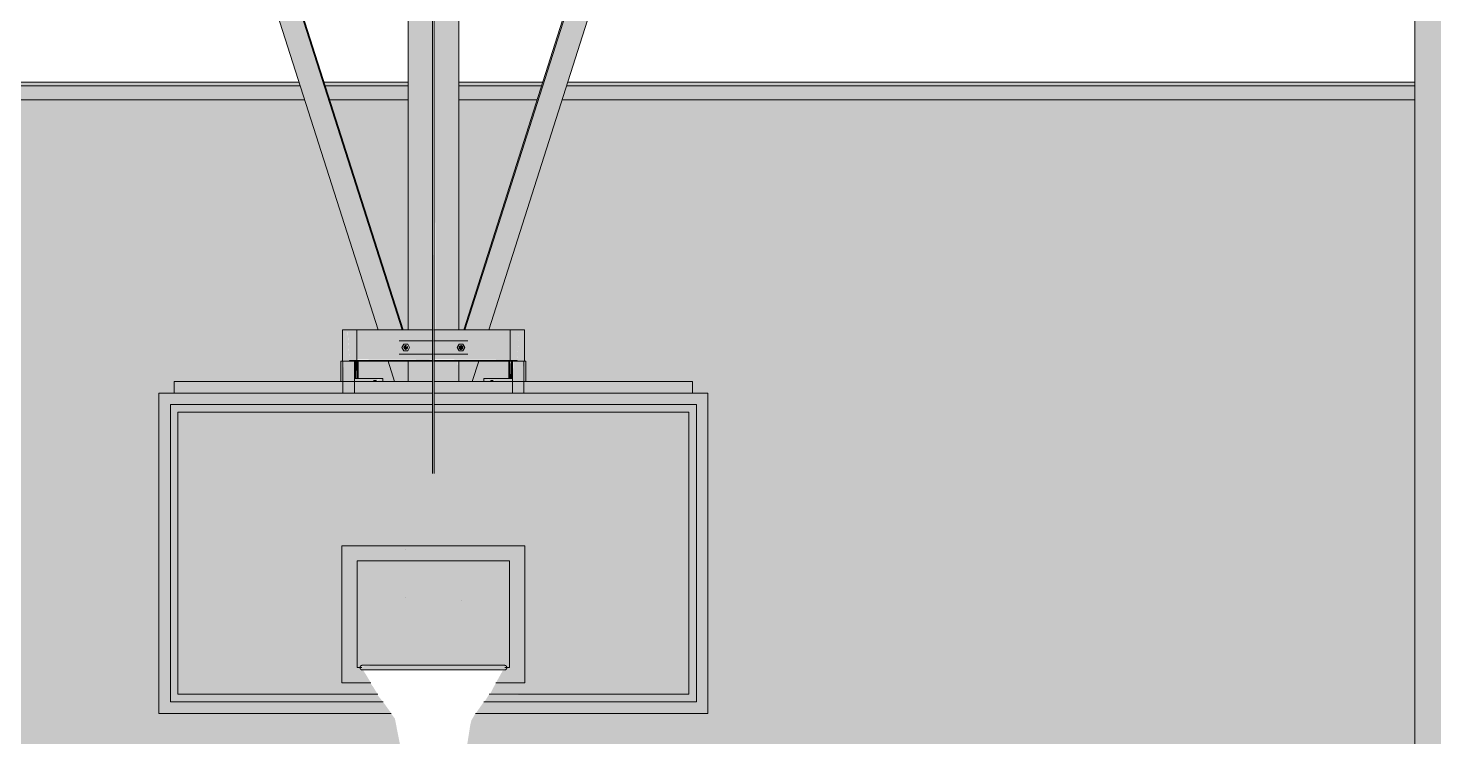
# Model space of a CAD drawing. Header units: inches. Extents: x -55396 to -733, y -290 to 853.
# Drawn here: x -12902.4 to -12718, y 110.9 to 203.9 of the extents above; entities that cross this region are included whole.
import ezdxf

# ---------------------------------------------------------------- set-up
doc = ezdxf.new("R2010")
doc.units = ezdxf.units.IN
doc.header["$MEASUREMENT"] = 0
for name, color, linetype, lineweight in [('A-WALL-PATT', 111, 'Continuous', 25), ('L-SITE-WALL', 31, 'Continuous', 9), ('Q-SPCQ', 91, 'Continuous', 9), ('S-BEAM', 12, 'Continuous', 9)]:
    doc.layers.add(name, color=color, linetype=linetype, lineweight=lineweight)
pattern_1 = [(90, (-37026.9, -1108), (-193, -193), [48, -145]), (180, (-37026.9, -1108), (-2e-14, -193), [96.25, -96.75]), (270, (-37123.16, -1060), (-193, -193), [48, -145]), (180, (-37026.9, -1060), (-2e-14, -193), [96.25, -96.75]), (270, (-37123.4, -1060), (-193, -193), [48, -145]), (180, (-37123.4, -1060), (-2e-14, -193), [96.25, -96.75]), (90, (-37219.66, -1108), (-193, -193), [48, -145]), (180, (-37123.4, -1108), (-2e-14, -193), [96.25, -96.75]), (90, (-37074.9, -1059.75), (-193, -193), [48, -145]), (180, (-37026.66, -1059.75), (-2e-14, -193), [48.25, -144.75]), (180, (-37026.66, -1011.75), (-2e-14, -193), [48.25, -144.75]), (90, (-37171.4, -1059.75), (-193, -193), [48, -145]), (180, (-37075.16, -1059.75), (-2e-14, -193), [96.25, -96.75]), (270, (-37075.16, -1011.75), (-193, -193), [48, -145]), (180, (-37075.16, -1011.75), (-2e-14, -193), [96.25, -96.75]), (180, (-37171.66, -1059.75), (-2e-14, -193), [48, -145]), (270, (-37171.66, -1011.75), (-193, -193), [48, -145]), (180, (-37171.66, -1011.75), (-2e-14, -193), [48, -145]), (90, (-37026.9, -1011.5), (-193, -193), [48, -145]), (180, (-37026.9, -1011.5), (-2e-14, -193), [96.25, -96.75]), (270, (-37123.16, -963.5), (-193, -193), [48, -145]), (180, (-37026.9, -963.5), (-2e-14, -193), [96.25, -96.75]), (270, (-37123.4, -963.5), (-193, -193), [48, -145]), (180, (-37123.4, -963.5), (-2e-14, -193), [96.25, -96.75]), (270, (-37219.66, -963.5), (-193, -193), [48, -145]), (180, (-37123.4, -1011.5), (-2e-14, -193), [96.25, -96.75]), (90, (-37074.9, -963.25), (-193, -193), [48, -145]), (180, (-37026.66, -963.25), (-2e-14, -193), [48.25, -144.75]), (180, (-37026.66, -915.25), (-2e-14, -193), [48.25, -144.75]), (90, (-37171.4, -963.25), (-193, -193), [48, -145]), (180, (-37075.16, -963.25), (-2e-14, -193), [96.25, -96.75]), (270, (-37075.16, -915.25), (-193, -193), [48, -145]), (180, (-37075.16, -915.25), (-2e-14, -193), [96.25, -96.75]), (180, (-37171.66, -963.25), (-2e-14, -193), [48, -145]), (270, (-37171.66, -915.25), (-193, -193), [48, -145]), (180, (-37171.66, -915.25), (-2e-14, -193), [48, -145])]

# ---------------------------------------------------------------- blocks, each defined once
blk = doc.blocks.new('Basketball_Backstop-Performance_Sports_Systems-3103-Ceiling_Hung - 27_-0_ to 27_-11 7_8_-706978-Section 6')
at = {"layer": 'Q-SPCQ'}
h = blk.add_hatch(color=256, dxfattribs=at)
h.paths.add_polyline_path([(-24959.82, 157.56), (-24959.82, 160.19), (-24962.54, 160.19), (-24961.71, 157.56)], flags=0)
h.paths.add_polyline_path([(-24960.72, 164.31), (-24998.05, 281.37), (-24999.62, 281.37), (-25001.04, 280.92), (-24963.86, 164.31)], flags=0)
for points in [[(-24960.72, 164.31), (-24960.59, 164.31), (-24997.92, 281.37), (-24998.05, 281.37), (-24960.72, 164.31)], [(-24952.63, 164.31), (-24952.49, 164.31), (-24915.16, 281.37), (-24915.29, 281.37), (-24952.63, 164.31)], [(-24956.61, 145.86), (-24956.5, 145.96), (-24956.49, 146.07), (-24956.55, 208.89), (-24956.61, 208.88), (-24956.61, 149.67)], [(-24960.23, 161.75), (-24960.05, 161.82), (-24959.98, 162), (-24960.3, 162.24), (-24960.48, 162), (-24960.45, 161.87)], [(-24952.86, 161.78), (-24952.77, 162.12), (-24952.86, 162.22), (-24953.2, 162.12), (-24953.16, 161.82)], [(-24968.72, 157.56), (-24968.48, 157.56), (-24968.55, 160.19), (-24968.73, 160.19), (-24968.73, 157.56)], [(-24968.48, 157.56), (-24968.36, 157.56), (-24968.42, 160.19), (-24968.48, 160.19), (-24968.48, 159.43)], [(-24968.36, 157.56), (-24967.11, 157.56), (-24967.11, 160.19), (-24968.36, 160.19), (-24968.36, 159.43)], [(-24967.08, 157.56), (-24966.98, 157.62), (-24967.04, 160.19), (-24967.11, 160.19), (-24967.11, 157.56)], [(-24966.73, 157.94), (-24966.73, 160.19), (-24966.98, 160.19), (-24966.98, 157.94)], [(-24966.48, 157.94), (-24966.48, 157.94), (-24966.55, 160.19), (-24966.73, 160.19), (-24966.67, 157.94), (-24966.49, 157.94)], [(-24946.72, 157.94), (-24946.48, 157.94), (-24946.55, 160.19), (-24946.73, 160.19), (-24946.72, 157.94)], [(-24946.48, 157.94), (-24946.23, 157.94), (-24946.23, 160.19), (-24946.48, 160.19), (-24946.48, 159.43)], [(-24946.11, 157.56), (-24946.17, 160.19), (-24946.23, 160.19), (-24946.17, 157.56), (-24946.11, 157.56)], [(-24946.11, 157.56), (-24944.86, 157.56), (-24944.86, 160.19), (-24946.11, 160.19), (-24946.11, 159.43)], [(-24944.74, 157.56), (-24944.73, 157.56), (-24944.79, 160.19), (-24944.86, 160.19), (-24944.77, 157.56), (-24944.74, 157.56)], [(-24944.49, 157.56), (-24944.48, 157.56), (-24944.55, 160.19), (-24944.73, 160.19), (-24944.67, 157.56), (-24944.5, 157.56)], [(-24965.99, 120), (-24947.22, 120), (-24947.02, 120.16), (-24947.28, 120.27), (-24947.72, 120.31), (-24961.75, 120.28), (-24964.25, 120.28), (-24966.19, 120.16)], [(-24957.61, 119.69), (-24955.52, 119.74), (-24953.36, 119.7), (-24951, 119.71), (-24949.87, 119.7), (-24947.02, 119.84), (-24947.28, 120), (-24965.99, 120), (-24966.19, 119.84), (-24965.93, 119.73), (-24964.72, 119.69), (-24957.75, 119.69)], [(-24953.48, 120.31), (-24953.48, 120.31), (-24953.63, 120.31)]]:
    blk.add_hatch(color=256, dxfattribs=at).paths.add_polyline_path(points, flags=0)
h = blk.add_hatch(color=256, dxfattribs=at)
h.paths.add_polyline_path([(-24956.49, 157.56), (-24953.39, 157.56), (-24953.41, 160.19), (-24956.49, 160.19), (-24956.49, 159.43)], flags=0)
h.paths.add_polyline_path([(-24957.25, 157.56), (-24956.74, 157.56), (-24956.74, 160.19), (-24959.82, 160.19), (-24959.81, 157.56), (-24957.46, 157.56)], flags=0)
h.paths.add_polyline_path([(-24956.8, 208.88), (-24956.74, 209.07), (-24956.8, 209.07)], flags=0)
h.paths.add_polyline_path([(-24959.81, 164.31), (-24956.74, 164.31), (-24956.8, 208.56), (-24956.92, 208.56), (-24956.99, 208.57), (-24957.11, 208.57), (-24957.11, 209.7), (-24957.55, 209.7), (-24957.55, 209.94), (-24957.67, 210.01), (-24957.67, 210.42), (-24957.55, 210.42), (-24957.46, 210.67), (-24957.11, 210.7), (-24957.11, 211.69), (-24956.99, 211.69), (-24956.99, 211.92), (-24957.11, 211.92), (-24957.11, 213.06), (-24956.8, 213.14), (-24956.77, 224.76), (-24958.26, 224.76), (-24959.92, 224.75), (-24959.89, 164.31)], flags=0)
h.paths.add_polyline_path([(-24955.52, 164.31), (-24953.29, 164.31), (-24953.33, 224.8), (-24954.36, 224.75), (-24956.46, 224.75), (-24956.42, 213.06), (-24956.11, 213.06), (-24956.11, 211.92), (-24956.24, 211.92), (-24956.24, 211.69), (-24956.11, 211.64), (-24956.11, 210.62), (-24955.67, 210.62), (-24955.61, 210.42), (-24955.55, 210.36), (-24955.61, 209.94), (-24955.67, 209.94), (-24955.75, 209.75), (-24956.11, 209.75), (-24956.13, 208.57), (-24956.24, 208.57), (-24956.3, 208.56), (-24956.42, 208.56), (-24956.36, 164.31), (-24955.61, 164.31)], flags=0)
h.paths.add_polyline_path([(-24956.99, 210.42), (-24956.92, 210.42), (-24956.99, 210.55)], flags=0)
h.paths.add_polyline_path([(-24956.3, 210.42), (-24956.24, 210.43), (-24956.3, 210.47)], flags=0)
h.paths.add_polyline_path([(-24956.8, 210.93), (-24956.77, 210.94), (-24956.8, 210.94)], flags=0)
h.paths.add_polyline_path([(-24956.17, 213.77), (-24956.39, 213.83), (-24956.2, 213.93)], flags=0)
h.paths.add_polyline_path([(-24956.8, 277.45), (-24956.77, 277.64), (-24956.8, 277.64)], flags=0)
h.paths.add_polyline_path([(-24958.98, 225.19), (-24958.5, 225.24), (-24956.77, 225.25), (-24956.8, 277.13), (-24956.92, 277.14), (-24956.99, 277.14), (-24957.11, 277.14), (-24957.11, 278.26), (-24957.55, 278.26), (-24957.55, 278.51), (-24957.67, 278.57), (-24957.67, 278.99), (-24957.55, 279.06), (-24957.46, 279.24), (-24957.11, 279.24), (-24957.11, 280.45), (-24957.55, 280.45), (-24957.55, 280.7), (-24957.67, 280.76), (-24957.67, 281.18), (-24957.55, 281.18), (-24957.55, 281.37), (-24959.92, 281.37), (-24959.84, 225.25), (-24959.06, 225.2)], flags=0)
h.paths.add_polyline_path([(-24955.12, 225.19), (-24954.95, 225.24), (-24953.29, 225.25), (-24953.29, 281.37), (-24955.67, 281.37), (-24955.61, 281.18), (-24955.55, 281.11), (-24955.61, 280.7), (-24955.67, 280.68), (-24955.75, 280.43), (-24956.11, 280.43), (-24956.11, 279.19), (-24955.67, 279.19), (-24955.61, 278.99), (-24955.55, 278.93), (-24955.61, 278.51), (-24955.67, 278.51), (-24955.75, 278.31), (-24956.11, 278.31), (-24956.11, 277.14), (-24956.24, 277.14), (-24956.3, 277.13), (-24956.42, 277.13), (-24956.46, 225.24), (-24955.22, 225.19)], flags=0)
h.paths.add_polyline_path([(-24957.52, 225.2), (-24957.91, 225.23), (-24957.74, 225.2)], flags=0)
h.paths.add_polyline_path([(-24956.8, 279.5), (-24956.76, 279.58), (-24956.8, 279.51)], flags=0)
h = blk.add_hatch(color=256, dxfattribs=at)
h.paths.add_polyline_path([(-24951.51, 157.56), (-24950.67, 160.19), (-24953.39, 160.19), (-24953.39, 157.56)], flags=0)
h.paths.add_polyline_path([(-24949.36, 164.31), (-24912.17, 280.92), (-24913.59, 281.37), (-24915.16, 281.37), (-24952.49, 164.31)], flags=0)
h = blk.add_hatch(color=256, dxfattribs=at)
h.paths.add_polyline_path([(-24956.61, 145.86), (-24956.68, 208.89), (-24956.74, 208.88), (-24956.67, 145.88), (-24956.64, 145.86)], flags=0)
h.paths.add_polyline_path([(-24956.74, 208.98), (-24956.68, 209.07), (-24956.74, 209.07)], flags=0)
h = blk.add_hatch(color=256, dxfattribs=at)
h.paths.add_polyline_path([(-24967.85, 164.31), (-24967.61, 160.31), (-24966.67, 160.31), (-24966.7, 164.31), (-24967.61, 164.31)], flags=0)
h.paths.add_polyline_path([(-24968.44, 160.19), (-24967.61, 160.19), (-24967.88, 164.31), (-24968.54, 164.31), (-24968.46, 160.19)], flags=0)
h = blk.add_hatch(color=256, dxfattribs=at)
h.paths.add_polyline_path([(-24946.54, 160.44), (-24946.54, 164.31), (-24956.49, 164.31), (-24956.49, 160.44), (-24946.97, 160.44)], flags=0)
h.paths.add_polyline_path([(-24964.25, 160.44), (-24956.74, 160.44), (-24956.74, 164.31), (-24966.67, 164.31), (-24966.67, 160.44)], flags=0)
h.paths.add_polyline_path([(-24959.73, 162), (-24960.02, 162.12), (-24959.93, 162.36)], flags=0)
h.paths.add_polyline_path([(-24959.98, 161.56), (-24959.93, 161.91), (-24959.8, 161.87), (-24959.93, 161.64)], flags=0)
h.paths.add_polyline_path([(-24960.48, 161.56), (-24960.23, 161.75), (-24960.02, 161.56), (-24960.45, 161.56)], flags=0)
h.paths.add_polyline_path([(-24960.45, 161.87), (-24960.45, 162.04), (-24960.25, 162.21), (-24960.02, 161.92), (-24960.05, 161.82), (-24960.26, 161.77), (-24960.36, 161.82)], flags=0)
h.paths.add_polyline_path([(-24960.48, 161.56), (-24960.74, 162), (-24960.45, 161.82), (-24960.47, 161.65)], flags=0)
h.paths.add_polyline_path([(-24952.73, 161.56), (-24953.13, 161.64), (-24952.98, 161.75), (-24952.77, 161.59)], flags=0)
h.paths.add_polyline_path([(-24952.73, 161.56), (-24952.77, 161.87), (-24952.48, 162), (-24952.62, 161.75)], flags=0)
h.paths.add_polyline_path([(-24953.2, 162.12), (-24952.86, 162.22), (-24952.77, 162.12), (-24952.86, 161.78), (-24953.16, 161.82), (-24953.18, 162.01)], flags=0)
h.paths.add_polyline_path([(-24953.49, 162), (-24953.23, 162.44), (-24953.2, 162.12)], flags=0)
h.paths.add_polyline_path([(-24953.23, 161.56), (-24953.49, 162), (-24953.2, 161.87), (-24953.21, 161.75)], flags=0)
h.paths.add_polyline_path([(-24952.48, 162), (-24952.77, 162.12), (-24952.73, 162.44), (-24952.62, 162.25)], flags=0)
h.paths.add_polyline_path([(-24960.74, 162), (-24960.48, 162.42), (-24960.48, 162.11)], flags=0)
h.paths.add_polyline_path([(-24960.23, 162.25), (-24960.45, 162.44), (-24960.02, 162.41)], flags=0)
h.paths.add_polyline_path([(-24952.98, 162.25), (-24953.2, 162.44), (-24952.77, 162.41), (-24952.86, 162.34)], flags=0)
h = blk.add_hatch(color=256, dxfattribs=at)
h.paths.add_polyline_path([(-24945.36, 164.31), (-24946.54, 164.31), (-24946.51, 160.31), (-24945.61, 160.31)], flags=0)
h.paths.add_polyline_path([(-24944.67, 160.19), (-24944.67, 160.19), (-24944.75, 164.31), (-24945.36, 164.31), (-24945.61, 160.19), (-24944.69, 160.19)], flags=0)
h = blk.add_hatch(color=256, dxfattribs=at)
h.paths.add_polyline_path([(-24952.73, 162.44), (-24953.23, 162.44), (-24952.98, 162.25)], flags=0)
h.paths.add_polyline_path([(-24952.48, 162), (-24952.73, 162.44), (-24952.77, 162.12)], flags=0)
h.paths.add_polyline_path([(-24952.73, 161.56), (-24952.48, 162), (-24952.77, 161.87), (-24952.75, 161.78)], flags=0)
h.paths.add_polyline_path([(-24952.73, 161.56), (-24952.98, 161.75), (-24953.23, 161.56)], flags=0)
h.paths.add_polyline_path([(-24953.23, 161.56), (-24953.2, 161.87), (-24953.49, 162), (-24953.36, 161.78)], flags=0)
h.paths.add_polyline_path([(-24960.05, 161.56), (-24960.05, 161.62), (-24960.23, 161.75), (-24960.45, 161.56)], flags=0)
h.paths.add_polyline_path([(-24960.48, 162.44), (-24960.23, 162.25), (-24959.98, 162.44)], flags=0)
h.paths.add_polyline_path([(-24960.74, 162), (-24960.45, 162.12), (-24960.48, 162.44)], flags=0)
h.paths.add_polyline_path([(-24960.48, 161.56), (-24960.48, 161.89), (-24960.66, 161.87)], flags=0)
h.paths.add_polyline_path([(-24959.98, 161.56), (-24959.73, 162), (-24960.01, 161.82), (-24959.98, 161.58)], flags=0)
h.paths.add_polyline_path([(-24953.49, 162), (-24953.2, 162.12), (-24953.23, 162.44), (-24953.41, 162.12)], flags=0)
h.paths.add_polyline_path([(-24959.73, 162), (-24959.98, 162.42), (-24959.93, 162.09)], flags=0)
h = blk.add_hatch(color=256, dxfattribs=at)
h.paths.add_polyline_path([(-24946.54, 160.31), (-24946.54, 160.44), (-24956.49, 160.36), (-24956.49, 160.31), (-24946.97, 160.31)], flags=0)
h.paths.add_polyline_path([(-24959.93, 160.31), (-24956.74, 160.39), (-24956.74, 160.44), (-24966.67, 160.37), (-24966.67, 160.31), (-24964.25, 160.31)], flags=0)
h = blk.add_hatch(color=256, dxfattribs=at)
h.paths.add_polyline_path([(-24955.61, 160.19), (-24945.61, 160.19), (-24945.61, 160.31), (-24956.49, 160.31), (-24956.49, 160.19)], flags=0)
h.paths.add_polyline_path([(-24966.99, 160.19), (-24956.74, 160.19), (-24956.74, 160.31), (-24967.61, 160.31), (-24967.61, 160.19), (-24967, 160.19)], flags=0)
h = blk.add_hatch(color=256, dxfattribs=at)
h.paths.add_polyline_path([(-24960.97, 156), (-24956.74, 156), (-24956.74, 157.56), (-24990.61, 157.56), (-24990.61, 156), (-24964.25, 156)], flags=0)
h.paths.add_polyline_path([(-24927.52, 156), (-24922.61, 156), (-24922.61, 157.56), (-24956.49, 157.56), (-24956.49, 156), (-24928.61, 156)], flags=0)
h = blk.add_hatch(color=256, dxfattribs=at)
h.paths.add_polyline_path([(-24963.23, 157.94), (-24964.11, 157.62), (-24963.98, 157.56), (-24963.23, 157.56)], flags=0)
h.paths.add_polyline_path([(-24966.98, 157.56), (-24964.42, 157.62), (-24964.25, 157.7), (-24963.23, 157.94), (-24966.98, 157.94)], flags=0)
h.paths.add_polyline_path([(-24946.97, 157.56), (-24946.23, 157.56), (-24946.23, 157.94), (-24949.98, 157.94), (-24948.23, 157.56)], flags=0)
h.paths.add_polyline_path([(-24949.15, 157.56), (-24949.01, 157.68), (-24949.98, 157.94), (-24949.98, 157.56), (-24949.24, 157.56)], flags=0)
h = blk.add_hatch(color=256, dxfattribs=at)
h.paths.add_polyline_path([(-24992.61, 114), (-24962.13, 114), (-24963.21, 115.5), (-24991.11, 115.5), (-24991.11, 154.5), (-24956.74, 154.55), (-24956.74, 156), (-24992.61, 156), (-24992.61, 115.49)], flags=0)
h.paths.add_polyline_path([(-24920.61, 114), (-24920.61, 156), (-24956.49, 156), (-24956.49, 154.5), (-24922.11, 154.5), (-24922.11, 115.5), (-24950.01, 115.49), (-24951.05, 114), (-24929.69, 114)], flags=0)
h = blk.add_hatch(color=256, dxfattribs=at)
h.paths.add_polyline_path([(-24991.11, 115.5), (-24963.21, 115.5), (-24964.02, 116.5), (-24990.11, 116.5), (-24990.11, 153.5), (-24956.74, 153.5), (-24956.74, 154.5), (-24991.11, 154.5), (-24991.11, 125.25)], flags=0)
h.paths.add_polyline_path([(-24949.54, 115.5), (-24922.11, 115.5), (-24922.11, 154.5), (-24956.49, 154.5), (-24956.49, 153.5), (-24923.11, 153.5), (-24923.11, 116.5), (-24949.35, 116.42), (-24949.91, 115.5), (-24949.62, 115.5)], flags=0)
h.paths.add_polyline_path([(-24948.21, 118), (-24944.61, 118), (-24944.61, 136), (-24968.61, 136), (-24968.57, 118), (-24964.81, 118.01), (-24965.85, 119.72), (-24965.99, 119.76), (-24966.19, 119.84), (-24966.06, 120), (-24966.61, 120), (-24966.61, 134), (-24946.61, 134), (-24946.61, 120), (-24947.22, 120), (-24947.02, 119.84), (-24947.53, 119.58), (-24948.41, 118), (-24948.22, 118)], flags=0)
h = blk.add_hatch(color=256, dxfattribs=at)
h.paths.add_polyline_path([(-24990.11, 116.5), (-24963.92, 116.5), (-24964.44, 117.36), (-24964.88, 118), (-24968.61, 118), (-24968.61, 136), (-24944.61, 136), (-24944.61, 118), (-24948.46, 117.92), (-24949.19, 116.5), (-24923.11, 116.5), (-24923.11, 153.5), (-24956.49, 153.5), (-24956.55, 145.88), (-24956.67, 145.88), (-24956.74, 146.07), (-24956.74, 153.5), (-24990.11, 153.5), (-24990.11, 125.25)], flags=0)
h.paths.add_polyline_path([(-24966.19, 120), (-24965.99, 120), (-24966.17, 120.16), (-24965.69, 120.29), (-24964.72, 120.31), (-24952.7, 120.31), (-24947.22, 120.24), (-24947.02, 120.16), (-24947.22, 120), (-24946.61, 120), (-24946.61, 134), (-24966.61, 134), (-24966.61, 120), (-24966.41, 120)], flags=0)
for p, q in [((-25001.04, 280.92), (-24963.86, 164.31)), ((-24998.05, 281.37), (-24960.72, 164.31)), ((-24960.59, 164.31), (-24997.92, 281.37)), ((-24915.29, 281.37), (-24952.63, 164.31)), ((-24915.16, 281.37), (-24952.49, 164.31)), ((-24912.17, 280.92), (-24949.35, 164.31)), ((-24959.92, 224.84), (-24959.92, 164.31)), ((-24953.29, 164.31), (-24953.29, 224.84)), ((-24956.74, 208.89), (-24956.74, 145.46)), ((-24956.49, 145.46), (-24956.49, 208.89)), ((-24968.54, 164.31), (-24968.54, 160.19)), ((-24968.54, 164.31), (-24966.67, 164.31)), ((-24966.67, 160.31), (-24966.67, 164.31)), ((-24956.66, 164.31), (-24966.67, 164.31)), ((-24946.54, 164.31), (-24956.56, 164.31)), ((-24946.54, 164.31), (-24946.54, 160.31)), ((-24946.54, 164.31), (-24944.67, 164.31)), ((-24944.67, 160.19), (-24944.67, 164.31)), ((-24956.66, 162.87), (-24961.11, 162.87)), ((-24960.48, 162.44), (-24960.74, 162)), ((-24959.98, 162.44), (-24960.48, 162.44)), ((-24959.73, 162), (-24959.98, 162.44)), ((-24952.11, 162.87), (-24956.56, 162.87)), ((-24953.23, 162.44), (-24953.49, 162)), ((-24952.73, 162.44), (-24953.23, 162.44)), ((-24952.48, 162), (-24952.73, 162.44)), ((-24961.11, 161.12), (-24956.66, 161.12)), ((-24960.74, 162), (-24960.48, 161.56)), ((-24960.48, 161.56), (-24959.98, 161.56)), ((-24959.98, 161.56), (-24959.73, 162)), ((-24956.56, 161.12), (-24952.11, 161.12)), ((-24953.49, 162), (-24953.23, 161.56)), ((-24953.23, 161.56), (-24952.73, 161.56)), ((-24952.73, 161.56), (-24952.48, 162)), ((-24968.73, 160.19), (-24968.73, 157.56)), ((-24968.73, 160.19), (-24968.48, 160.19)), ((-24968.48, 160.19), (-24968.48, 156)), ((-24968.48, 160.19), (-24968.36, 160.19)), ((-24968.36, 160.19), (-24967.11, 160.19)), ((-24967.61, 160.19), (-24967.61, 160.31)), ((-24956.66, 160.31), (-24967.61, 160.31)), ((-24967.11, 160.19), (-24966.98, 160.19)), ((-24967, 160.19), (-24966.73, 160.19)), ((-24966.98, 156), (-24966.98, 160.19)), ((-24966.73, 160.19), (-24966.49, 160.19)), ((-24956.66, 160.19), (-24966.49, 160.19)), ((-24966.48, 157.94), (-24966.48, 160.19)), ((-24962.54, 160.19), (-24961.71, 157.56)), ((-24959.92, 160.19), (-24959.92, 157.56)), ((-24945.61, 160.31), (-24956.56, 160.31)), ((-24946.72, 160.19), (-24956.56, 160.19)), ((-24953.29, 157.56), (-24953.29, 160.19)), ((-24950.67, 160.19), (-24951.51, 157.56)), ((-24946.73, 160.19), (-24946.73, 157.94)), ((-24946.72, 160.19), (-24946.48, 160.19)), ((-24946.48, 160.19), (-24946.21, 160.19)), ((-24946.23, 160.19), (-24946.23, 156)), ((-24946.23, 160.19), (-24946.11, 160.19)), ((-24946.11, 160.19), (-24944.86, 160.19)), ((-24945.61, 160.31), (-24945.61, 160.19)), ((-24944.86, 160.19), (-24944.73, 160.19)), ((-24944.73, 160.19), (-24944.48, 160.19)), ((-24944.73, 156), (-24944.73, 160.19)), ((-24944.48, 157.56), (-24944.48, 160.19)), ((-24990.61, 156), (-24990.61, 157.56)), ((-24990.61, 157.56), (-24956.69, 157.56)), ((-24963.23, 157.94), (-24966.98, 157.94)), ((-24966.98, 157.94), (-24966.98, 157.56)), ((-24963.23, 157.56), (-24963.23, 157.94)), ((-24956.53, 157.56), (-24922.61, 157.56)), ((-24949.98, 157.94), (-24949.98, 157.56)), ((-24946.23, 157.94), (-24949.98, 157.94)), ((-24946.23, 157.56), (-24946.23, 157.94)), ((-24922.61, 157.56), (-24922.61, 156)), ((-24956.69, 156), (-24992.61, 156)), ((-24992.61, 156), (-24992.61, 114)), ((-24920.61, 156), (-24956.53, 156)), ((-24920.61, 114), (-24920.61, 156)), ((-24991.11, 115.5), (-24991.11, 154.5)), ((-24991.11, 154.5), (-24956.69, 154.5)), ((-24956.69, 154.5), (-24991.11, 154.5)), ((-24991.11, 154.5), (-24991.11, 115.5)), ((-24956.69, 153.5), (-24990.11, 153.5)), ((-24990.11, 153.5), (-24990.11, 116.5)), ((-24990.11, 116.5), (-24990.11, 153.5)), ((-24990.11, 153.5), (-24956.69, 153.5)), ((-24956.53, 154.5), (-24922.11, 154.5)), ((-24922.11, 154.5), (-24956.53, 154.5)), ((-24923.11, 153.5), (-24956.53, 153.5)), ((-24956.53, 153.5), (-24923.11, 153.5)), ((-24923.11, 116.5), (-24923.11, 153.5)), ((-24923.11, 153.5), (-24923.11, 116.5)), ((-24922.11, 154.5), (-24922.11, 115.5)), ((-24922.11, 115.5), (-24922.11, 154.5)), ((-24968.61, 118), (-24968.61, 136)), ((-24968.61, 136), (-24944.61, 136)), ((-24944.61, 136), (-24968.61, 136)), ((-24968.61, 136), (-24968.61, 118)), ((-24960.22, 135.44), (-24960.23, 135.44)), ((-24952.99, 135.94), (-24952.98, 135.94)), ((-24944.61, 136), (-24944.61, 118)), ((-24944.61, 118), (-24944.61, 136)), ((-24946.61, 134), (-24966.61, 134)), ((-24966.61, 134), (-24966.61, 120)), ((-24966.61, 120), (-24966.61, 134)), ((-24966.61, 134), (-24946.61, 134)), ((-24946.61, 120), (-24946.61, 134)), ((-24946.61, 134), (-24946.61, 120)), ((-24960.22, 129.25), (-24960.23, 129.25)), ((-24952.99, 128.75), (-24952.98, 128.75)), ((-24966.61, 120), (-24965.99, 120)), ((-24965.99, 120), (-24966.61, 120)), ((-24961.11, 120.31), (-24959.73, 120.31)), ((-24959.86, 120.31), (-24960.11, 120.31)), ((-24960.11, 120.3), (-24960.11, 120.31)), ((-24959.73, 120.31), (-24955.61, 120.31)), ((-24955.55, 120.31), (-24953.48, 120.31)), ((-24953.48, 120.31), (-24952.11, 120.31)), ((-24953.11, 120.31), (-24953.36, 120.31)), ((-24953.11, 120.31), (-24953.11, 120.3)), ((-24947.22, 120), (-24946.61, 120)), ((-24946.61, 120), (-24947.22, 120)), ((-24990.11, 116.5), (-24963.92, 116.5)), ((-24963.92, 116.5), (-24990.11, 116.5)), ((-24964.8, 118), (-24968.61, 118)), ((-24968.61, 118), (-24964.8, 118)), ((-24949.29, 116.5), (-24923.11, 116.5)), ((-24923.11, 116.5), (-24949.29, 116.5)), ((-24944.61, 118), (-24948.41, 118)), ((-24948.41, 118), (-24944.61, 118)), ((-24963.21, 115.5), (-24991.11, 115.5)), ((-24991.11, 115.5), (-24963.21, 115.5)), ((-24922.11, 115.5), (-24950, 115.5)), ((-24950, 115.5), (-24922.11, 115.5)), ((-24992.61, 114), (-24962.13, 114)), ((-24951.09, 114), (-24920.61, 114))]:
    blk.add_line(p, q, dxfattribs=at)
at = {"layer": 'Q-SPCQ', "flags": 128}
for points in [[(-24960.28, 162.24), (-24960.27, 162.25), (-24960.26, 162.25), (-24960.25, 162.25), (-24960.24, 162.25), (-24960.23, 162.25), (-24960.23, 162.25)], [(-24960.24, 161.75), (-24960.25, 161.75), (-24960.26, 161.75), (-24960.27, 161.75)], [(-24960.23, 162.25), (-24960.23, 162.25), (-24960.22, 162.25), (-24960.21, 162.25)], [(-24960.21, 161.75), (-24960.22, 161.75), (-24960.23, 161.75), (-24960.23, 161.75)], [(-24952.98, 161.75), (-24952.98, 161.75), (-24952.99, 161.75), (-24953.01, 161.75)], [(-24953, 162.25), (-24952.99, 162.25), (-24952.98, 162.25), (-24952.98, 162.25)], [(-24952.98, 162.25), (-24952.97, 162.25), (-24952.96, 162.25), (-24952.95, 162.25), (-24952.94, 162.25), (-24952.93, 162.25), (-24952.92, 162.24)], [(-24952.92, 161.76), (-24952.93, 161.76), (-24952.94, 161.75), (-24952.95, 161.75), (-24952.96, 161.75), (-24952.97, 161.75), (-24952.98, 161.75), (-24952.98, 161.75)], [(-24966.23, 120), (-24966.23, 120.01), (-24966.23, 120.02), (-24966.23, 120.04), (-24966.23, 120.05), (-24966.23, 120.06), (-24966.22, 120.07), (-24966.22, 120.09), (-24966.22, 120.1), (-24966.21, 120.11), (-24966.21, 120.12), (-24966.2, 120.13), (-24966.2, 120.14), (-24966.19, 120.16), (-24966.18, 120.17), (-24966.18, 120.18), (-24966.17, 120.19), (-24966.16, 120.2), (-24966.15, 120.21), (-24966.15, 120.22), (-24966.14, 120.22), (-24966.13, 120.23), (-24966.12, 120.24), (-24966.11, 120.25), (-24966.1, 120.26), (-24966.09, 120.26), (-24966.08, 120.27), (-24966.07, 120.28), (-24966.06, 120.28), (-24966.04, 120.29), (-24966.03, 120.29), (-24966.02, 120.3), (-24966.01, 120.3), (-24966, 120.3), (-24965.98, 120.31), (-24965.97, 120.31), (-24965.96, 120.31), (-24965.95, 120.31), (-24965.93, 120.31), (-24965.92, 120.31), (-24965.92, 120.31)], [(-24965.92, 119.69), (-24965.93, 119.69), (-24965.94, 119.69), (-24965.96, 119.69), (-24965.97, 119.69), (-24965.98, 119.69), (-24965.99, 119.7), (-24966.01, 119.7), (-24966.02, 119.7), (-24966.03, 119.71), (-24966.04, 119.71), (-24966.05, 119.72), (-24966.06, 119.72), (-24966.07, 119.73), (-24966.09, 119.74), (-24966.1, 119.74), (-24966.11, 119.75), (-24966.12, 119.76), (-24966.13, 119.77), (-24966.13, 119.77), (-24966.14, 119.78), (-24966.15, 119.79), (-24966.16, 119.8), (-24966.17, 119.81), (-24966.18, 119.82), (-24966.18, 119.83), (-24966.19, 119.84), (-24966.19, 119.85), (-24966.2, 119.86), (-24966.21, 119.88), (-24966.21, 119.89), (-24966.21, 119.9), (-24966.22, 119.91), (-24966.22, 119.92), (-24966.22, 119.93), (-24966.23, 119.95), (-24966.23, 119.96), (-24966.23, 119.97), (-24966.23, 119.98), (-24966.23, 120), (-24966.23, 120)], [(-24947.29, 120.31), (-24947.3, 120.31), (-24947.32, 120.31), (-24947.36, 120.31), (-24947.41, 120.31), (-24947.48, 120.31), (-24947.56, 120.31), (-24947.66, 120.31), (-24947.77, 120.31), (-24947.89, 120.31), (-24948.03, 120.31), (-24948.18, 120.31), (-24948.35, 120.31), (-24948.52, 120.31), (-24948.72, 120.31), (-24948.92, 120.31), (-24949.14, 120.31), (-24949.37, 120.31), (-24949.61, 120.31), (-24949.86, 120.31), (-24950.12, 120.31), (-24950.39, 120.31), (-24950.67, 120.31), (-24950.96, 120.31), (-24951.27, 120.31), (-24951.57, 120.31), (-24951.89, 120.31), (-24952.22, 120.31), (-24952.55, 120.31), (-24952.89, 120.31), (-24953.23, 120.31), (-24953.58, 120.31), (-24953.94, 120.31), (-24954.3, 120.31), (-24954.66, 120.31), (-24955.02, 120.31), (-24955.39, 120.31), (-24955.76, 120.31), (-24956.13, 120.31), (-24956.51, 120.31), (-24956.88, 120.31), (-24957.25, 120.31), (-24957.62, 120.31), (-24957.99, 120.31), (-24958.36, 120.31), (-24958.72, 120.31), (-24959.08, 120.31), (-24959.44, 120.31), (-24959.79, 120.31), (-24960.14, 120.31), (-24960.48, 120.31), (-24960.82, 120.31), (-24961.15, 120.31), (-24961.47, 120.31), (-24961.78, 120.31), (-24962.09, 120.31), (-24962.38, 120.31), (-24962.67, 120.31), (-24962.95, 120.31), (-24963.22, 120.31), (-24963.47, 120.31), (-24963.72, 120.31), (-24963.95, 120.31), (-24964.18, 120.31), (-24964.39, 120.31), (-24964.59, 120.31), (-24964.77, 120.31), (-24964.94, 120.31), (-24965.1, 120.31), (-24965.25, 120.31), (-24965.38, 120.31), (-24965.5, 120.31), (-24965.6, 120.31), (-24965.69, 120.31), (-24965.77, 120.31), (-24965.83, 120.31), (-24965.87, 120.31), (-24965.9, 120.31), (-24965.92, 120.31), (-24965.92, 120.31)], [(-24965.92, 120.31), (-24965.91, 120.31), (-24965.89, 120.31), (-24965.85, 120.31), (-24965.8, 120.31), (-24965.73, 120.31), (-24965.65, 120.31), (-24965.56, 120.31), (-24965.45, 120.31), (-24965.32, 120.31), (-24965.18, 120.31), (-24965.03, 120.31), (-24964.87, 120.31), (-24964.69, 120.31), (-24964.5, 120.31), (-24964.29, 120.31), (-24964.08, 120.31), (-24963.85, 120.31), (-24963.61, 120.31), (-24963.36, 120.31), (-24963.09, 120.31), (-24962.82, 120.31), (-24962.54, 120.31), (-24962.25, 120.31), (-24961.95, 120.31), (-24961.64, 120.31), (-24961.32, 120.31), (-24961, 120.31), (-24960.66, 120.31), (-24960.33, 120.31), (-24959.98, 120.31), (-24959.63, 120.31), (-24959.28, 120.31), (-24958.92, 120.31), (-24958.56, 120.31), (-24958.19, 120.31), (-24957.82, 120.31), (-24957.45, 120.31), (-24957.08, 120.31), (-24956.71, 120.31), (-24956.33, 120.31), (-24955.96, 120.31), (-24955.61, 120.31)], [(-24955.59, 120.31), (-24955.22, 120.31), (-24954.86, 120.31), (-24954.49, 120.31), (-24954.13, 120.31), (-24953.77, 120.31), (-24953.42, 120.31), (-24953.07, 120.31), (-24952.73, 120.31), (-24952.4, 120.31), (-24952.07, 120.31), (-24951.75, 120.31), (-24951.43, 120.31), (-24951.13, 120.31), (-24950.83, 120.31), (-24950.54, 120.31), (-24950.26, 120.31), (-24950, 120.31), (-24949.74, 120.31), (-24949.49, 120.31), (-24949.26, 120.31), (-24949.04, 120.31), (-24948.83, 120.31), (-24948.63, 120.31), (-24948.44, 120.31), (-24948.27, 120.31), (-24948.11, 120.31), (-24947.96, 120.31), (-24947.83, 120.31), (-24947.71, 120.31), (-24947.61, 120.31), (-24947.52, 120.31), (-24947.45, 120.31), (-24947.39, 120.31), (-24947.34, 120.31), (-24947.31, 120.31), (-24947.3, 120.31), (-24947.29, 120.31)], [(-24947.29, 120.31), (-24947.28, 120.31), (-24947.27, 120.31), (-24947.26, 120.31), (-24947.24, 120.31), (-24947.23, 120.31), (-24947.22, 120.3), (-24947.21, 120.3), (-24947.2, 120.3), (-24947.18, 120.29), (-24947.17, 120.29), (-24947.16, 120.28), (-24947.15, 120.28), (-24947.14, 120.27), (-24947.13, 120.26), (-24947.12, 120.26), (-24947.11, 120.25), (-24947.1, 120.24), (-24947.09, 120.23), (-24947.08, 120.23), (-24947.07, 120.22), (-24947.06, 120.21), (-24947.05, 120.2), (-24947.05, 120.19), (-24947.04, 120.18), (-24947.03, 120.17), (-24947.02, 120.16), (-24947.02, 120.15), (-24947.01, 120.14), (-24947.01, 120.12), (-24947, 120.11), (-24947, 120.1), (-24946.99, 120.09), (-24946.99, 120.08), (-24946.99, 120.07), (-24946.99, 120.05), (-24946.98, 120.04), (-24946.98, 120.03), (-24946.98, 120.02), (-24946.98, 120), (-24946.98, 120)], [(-24946.98, 120), (-24946.98, 119.99), (-24946.98, 119.98), (-24946.98, 119.96), (-24946.99, 119.95), (-24946.99, 119.94), (-24946.99, 119.93), (-24946.99, 119.91), (-24947, 119.9), (-24947, 119.89), (-24947.01, 119.88), (-24947.01, 119.87), (-24947.02, 119.86), (-24947.02, 119.84), (-24947.03, 119.83), (-24947.04, 119.82), (-24947.04, 119.81), (-24947.05, 119.8), (-24947.06, 119.79), (-24947.07, 119.78), (-24947.08, 119.78), (-24947.09, 119.77), (-24947.09, 119.76), (-24947.1, 119.75), (-24947.11, 119.74), (-24947.13, 119.74), (-24947.14, 119.73), (-24947.15, 119.72), (-24947.16, 119.72), (-24947.17, 119.71), (-24947.18, 119.71), (-24947.19, 119.7), (-24947.2, 119.7), (-24947.22, 119.7), (-24947.23, 119.69), (-24947.24, 119.69), (-24947.25, 119.69), (-24947.27, 119.69), (-24947.28, 119.69), (-24947.29, 119.69), (-24947.29, 119.69)], [(-24965.92, 119.69), (-24965.91, 119.69), (-24965.89, 119.69), (-24965.85, 119.69), (-24965.8, 119.69), (-24965.73, 119.69), (-24965.65, 119.69), (-24965.56, 119.69), (-24965.45, 119.69), (-24965.32, 119.69), (-24965.18, 119.69), (-24965.03, 119.69), (-24964.87, 119.69), (-24964.69, 119.69), (-24964.5, 119.69), (-24964.29, 119.69), (-24964.08, 119.69), (-24963.85, 119.69), (-24963.61, 119.69), (-24963.36, 119.69), (-24963.09, 119.69), (-24962.82, 119.69), (-24962.54, 119.69), (-24962.25, 119.69), (-24961.95, 119.69), (-24961.64, 119.69), (-24961.32, 119.69), (-24961, 119.69), (-24960.66, 119.69), (-24960.33, 119.69), (-24959.98, 119.69), (-24959.63, 119.69), (-24959.28, 119.69), (-24958.92, 119.69), (-24958.56, 119.69), (-24958.19, 119.69), (-24957.82, 119.69), (-24957.45, 119.69), (-24957.08, 119.69), (-24956.71, 119.69), (-24956.33, 119.69), (-24955.96, 119.69), (-24955.59, 119.69), (-24955.22, 119.69), (-24954.86, 119.69), (-24954.49, 119.69), (-24954.13, 119.69), (-24953.77, 119.69), (-24953.42, 119.69), (-24953.07, 119.69), (-24952.73, 119.69), (-24952.4, 119.69), (-24952.07, 119.69), (-24951.75, 119.69), (-24951.43, 119.69), (-24951.13, 119.69), (-24950.83, 119.69), (-24950.54, 119.69), (-24950.26, 119.69), (-24950, 119.69), (-24949.74, 119.69), (-24949.49, 119.69), (-24949.26, 119.69), (-24949.04, 119.69), (-24948.83, 119.69), (-24948.63, 119.69), (-24948.44, 119.69), (-24948.27, 119.69), (-24948.11, 119.69), (-24947.96, 119.69), (-24947.83, 119.69), (-24947.71, 119.69), (-24947.61, 119.69), (-24947.52, 119.69), (-24947.45, 119.69), (-24947.39, 119.69), (-24947.34, 119.69), (-24947.31, 119.69), (-24947.3, 119.69), (-24947.29, 119.69)], [(-24965.69, 119.69), (-24965.77, 119.69), (-24965.83, 119.69), (-24965.87, 119.69), (-24965.9, 119.69), (-24965.92, 119.69), (-24965.92, 119.69)], [(-24947.29, 119.69), (-24947.3, 119.69), (-24947.32, 119.69), (-24947.36, 119.69), (-24947.41, 119.69), (-24947.48, 119.69), (-24947.56, 119.69)]]:
    blk.add_lwpolyline(points, dxfattribs=at)
at = {"layer": 'Q-SPCQ'}
for centre, radius, start, end in [((-24960.23, 162), 0.25, 0, 180), ((-24960.23, 162), 0.25, 180, 0), ((-24960.23, 162), 0.25, 120, 165), ((-24960.23, 162), 0.25, 90, 105), ((-24960.23, 162), 0.25, 0, 90), ((-24952.98, 162), 0.25, 0, 180), ((-24952.98, 162), 0.25, 150, 210), ((-24952.98, 162), 0.25, 180, 0), ((-24952.98, 162), 0.25, 90, 135), ((-24952.98, 162), 0.25, 240, 270), ((-24952.98, 162), 0.25, 60, 90), ((-24952.98, 162), 0.25, 270, 300), ((-24952.98, 162), 0.25, 315, 30), ((-24964.26, 157.47), 0.219, 30, 150), ((-24948.95, 157.47), 0.219, 30, 150)]:
    blk.add_arc(centre, radius, start, end, dxfattribs=at)
blk = doc.blocks.new('columns and girder2 - one-V406-Section 6')
at = {"layer": 'S-BEAM'}
blk.add_hatch(color=256, dxfattribs=at).paths.add_polyline_path([(-24827.89, 0), (-24817.89, 0), (-24817.89, 294.37), (-24827.89, 294.37), (-24827.89, 76.43)], flags=0)
blk.add_line((-24827.89, 0), (-24827.89, 294.37), dxfattribs=at)
blk = doc.blocks.new('Girt_Z - 10_D-1241661-Section 6')
at = {"layer": 'S-BEAM'}
h = blk.add_hatch(color=256, dxfattribs=at)
h.paths.add_polyline_path([(-25119.77, 196.31), (-25117.39, 196.31), (-25117.39, 196.79), (-25396.89, 196.79), (-25396.89, 196.31), (-25258.01, 196.31)], flags=0)
h.paths.add_polyline_path([(-24640.01, 196.31), (-24538.39, 196.31), (-24538.39, 196.79), (-24640.83, 196.79), (-24641.25, 196.31)], flags=0)
h.paths.add_polyline_path([(-26265.39, 196.31), (-25985.89, 196.31), (-25985.89, 196.79), (-26265.39, 196.79)], flags=0)
h.paths.add_polyline_path([(-24642.64, 196.31), (-24642.23, 196.79), (-24714.09, 196.79), (-24713.65, 196.31), (-24642.87, 196.31)], flags=0)
h.paths.add_polyline_path([(-25107.39, 196.31), (-24974.06, 196.31), (-24974.22, 196.79), (-25107.39, 196.79)], flags=0)
h.paths.add_polyline_path([(-25975.89, 196.31), (-25696.39, 196.31), (-25696.39, 196.79), (-25975.89, 196.79)], flags=0)
h.paths.add_polyline_path([(-24970.79, 196.31), (-24959.92, 196.31), (-24959.92, 196.79), (-24970.95, 196.79)], flags=0)
h.paths.add_polyline_path([(-25686.39, 196.31), (-25639.63, 196.31), (-25639.78, 196.79), (-25686.39, 196.79)], flags=0)
h.paths.add_polyline_path([(-24953.29, 196.31), (-24942.42, 196.31), (-24942.27, 196.79), (-24953.29, 196.79)], flags=0)
h.paths.add_polyline_path([(-24939.15, 196.31), (-24827.89, 196.31), (-24827.89, 196.79), (-24939, 196.79)], flags=0)
h.paths.add_polyline_path([(-24528.39, 196.31), (-24248.89, 196.31), (-24248.89, 196.79), (-24528.39, 196.79)], flags=0)
h.paths.add_polyline_path([(-25636.36, 196.31), (-25625.49, 196.31), (-25625.49, 196.79), (-25636.51, 196.79)], flags=0)
h.paths.add_polyline_path([(-25406.89, 196.31), (-25406.89, 196.79), (-25604.56, 196.79), (-25604.72, 196.31), (-25534.48, 196.31)], flags=0)
h.paths.add_polyline_path([(-25618.86, 196.31), (-25607.99, 196.31), (-25607.83, 196.79), (-25618.86, 196.79)], flags=0)
h.paths.add_polyline_path([(-24817.89, 196.31), (-24715, 196.31), (-24715.44, 196.79), (-24817.89, 196.79)], flags=0)
h.paths.add_polyline_path([(-23557, 196.31), (-23557.44, 196.79), (-23659.89, 196.79), (-23659.89, 196.31), (-23558.65, 196.31)], flags=0)
h.paths.add_polyline_path([(-23532.83, 196.31), (-23484.64, 196.31), (-23484.23, 196.79), (-23556.09, 196.79), (-23555.65, 196.31), (-23549.35, 196.31)], flags=0)
h.paths.add_polyline_path([(-23669.89, 196.31), (-23669.89, 196.79), (-23949.39, 196.79), (-23949.39, 196.31), (-23737.4, 196.31)], flags=0)
h.paths.add_polyline_path([(-23959.39, 196.31), (-23959.39, 196.79), (-24238.89, 196.79), (-24238.89, 196.31), (-24013.87, 196.31)], flags=0)
h.paths.add_polyline_path([(-22799.39, 196.31), (-22799.39, 196.79), (-23080.89, 196.79), (-23080.89, 196.31), (-22804.3, 196.31)], flags=0)
h.paths.add_polyline_path([(-23465.68, 196.31), (-23380.39, 196.31), (-23380.39, 196.79), (-23482.83, 196.79), (-23483.25, 196.31), (-23466.41, 196.31)], flags=0)
h.paths.add_polyline_path([(-23370.39, 196.31), (-23090.89, 196.31), (-23090.89, 196.79), (-23370.39, 196.79)], flags=0)
h = blk.add_hatch(color=256, dxfattribs=at)
h.paths.add_polyline_path([(-22799.39, 194.5), (-22799.39, 196.31), (-23080.89, 196.31), (-23080.89, 194.5), (-22804.3, 194.5)], flags=0)
h.paths.add_polyline_path([(-26265.39, 194.5), (-25985.89, 194.5), (-25985.89, 196.31), (-26265.39, 196.31)], flags=0)
h.paths.add_polyline_path([(-25117.39, 194.5), (-25117.39, 196.31), (-25396.89, 196.31), (-25396.89, 194.5), (-25119.77, 194.5)], flags=0)
h.paths.add_polyline_path([(-25107.39, 194.5), (-24973.48, 194.5), (-24974.06, 196.31), (-25107.39, 196.31)], flags=0)
h.paths.add_polyline_path([(-23090.89, 194.5), (-23090.89, 196.31), (-23370.39, 196.31), (-23370.39, 194.5), (-23184.45, 194.5)], flags=0)
h.paths.add_polyline_path([(-25975.89, 194.5), (-25696.39, 194.5), (-25696.39, 196.31), (-25975.89, 196.31)], flags=0)
h.paths.add_polyline_path([(-23380.39, 194.5), (-23380.39, 196.31), (-23483.28, 196.31), (-23484.92, 194.5), (-23391.81, 194.5)], flags=0)
h.paths.add_polyline_path([(-24970.21, 194.5), (-24959.92, 194.5), (-24959.92, 196.31), (-24970.79, 196.31)], flags=0)
h.paths.add_polyline_path([(-24953.29, 194.5), (-24943, 194.5), (-24942.42, 196.31), (-24953.29, 196.31)], flags=0)
h.paths.add_polyline_path([(-25686.39, 194.5), (-25639.05, 194.5), (-25639.63, 196.31), (-25686.39, 196.31)], flags=0)
h.paths.add_polyline_path([(-24939.73, 194.5), (-24827.89, 194.5), (-24827.89, 196.31), (-24939.15, 196.31)], flags=0)
h.paths.add_polyline_path([(-23486.31, 194.5), (-23484.64, 196.31), (-23555.65, 196.31), (-23553.98, 194.5), (-23486.53, 194.5)], flags=0)
h.paths.add_polyline_path([(-25635.78, 194.5), (-25625.49, 194.5), (-25625.49, 196.31), (-25636.36, 196.31)], flags=0)
h.paths.add_polyline_path([(-24817.89, 194.5), (-24713.33, 194.5), (-24715, 196.31), (-24817.89, 196.31)], flags=0)
h.paths.add_polyline_path([(-25618.86, 194.5), (-25608.57, 194.5), (-25607.99, 196.31), (-25618.86, 196.31)], flags=0)
h.paths.add_polyline_path([(-23555.33, 194.5), (-23557, 196.31), (-23659.89, 196.31), (-23659.89, 194.5), (-23556.67, 194.5)], flags=0)
h.paths.add_polyline_path([(-25605.3, 194.5), (-25406.89, 194.5), (-25406.89, 196.31), (-25604.72, 196.31)], flags=0)
h.paths.add_polyline_path([(-24707.35, 194.5), (-24644.31, 194.5), (-24642.64, 196.31), (-24713.65, 196.31), (-24711.98, 194.5), (-24707.42, 194.5)], flags=0)
h.paths.add_polyline_path([(-23669.89, 194.5), (-23669.89, 196.31), (-23949.39, 196.31), (-23949.39, 194.5), (-23737.4, 194.5)], flags=0)
h.paths.add_polyline_path([(-23959.39, 194.5), (-23959.39, 196.31), (-24238.89, 196.31), (-24238.89, 194.5), (-24013.87, 194.5)], flags=0)
h.paths.add_polyline_path([(-24248.89, 194.5), (-24248.89, 196.31), (-24528.39, 196.31), (-24528.39, 194.5), (-24290.35, 194.5)], flags=0)
h.paths.add_polyline_path([(-24538.39, 194.5), (-24538.39, 196.31), (-24641.28, 196.31), (-24642.92, 194.5), (-24566.82, 194.5)], flags=0)
for p, q in [((-25107.39, 196.79), (-24974.22, 196.79)), ((-25107.39, 196.31), (-24974.06, 196.31)), ((-24970.95, 196.79), (-24959.92, 196.79)), ((-24970.79, 196.31), (-24959.92, 196.31)), ((-24953.29, 196.79), (-24942.27, 196.79)), ((-24953.29, 196.31), (-24942.42, 196.31)), ((-24939.15, 196.31), (-24827.89, 196.31)), ((-24939, 196.79), (-24827.89, 196.79))]:
    blk.add_line(p, q, dxfattribs=at)

msp = doc.modelspace()

# ---------------------------------------------------------------- hatches: boundary and pattern name
at = {"layer": 'A-WALL-PATT', "lineweight": 9}
h = msp.add_hatch(dxfattribs=at)
h.set_pattern_fill('FP_28', color=256, style=0, pattern_type=2)
h.set_pattern_definition(pattern_1)
h.paths.add_polyline_path([(-12532.24, 176), (-12431, 176), (-12431, 194.5), (-12535.55, 194.5), (-12552.56, 176), (-12534.84, 176)], flags=0)
h.paths.add_polyline_path([(-14166, 176), (-14166, 192.8), (-14166.57, 192.31), (-14166.64, 192.4), (-14166.11, 192.94), (-14167.24, 192.94), (-14167.24, 176)], flags=0)
h.paths.add_polyline_path([(-14158, 176), (-13878.5, 176), (-13878.5, 194.5), (-14158, 194.5), (-14158, 183.84)], flags=0)
h.paths.add_polyline_path([(-13868.5, 176), (-13589, 176), (-13589, 194.5), (-13868.5, 194.5)], flags=0)
h.paths.add_polyline_path([(-13579, 176), (-13525.76, 176), (-13531.66, 194.5), (-13579, 194.5)], flags=0)
h.paths.add_polyline_path([(-10692, 176), (-10692, 194.5), (-10973.5, 194.5), (-10973.5, 176), (-10696.91, 176)], flags=0)
h.paths.add_polyline_path([(-10983.5, 176), (-10983.5, 194.5), (-11263, 194.5), (-11263, 176), (-11077.06, 176)], flags=0)
h.paths.add_polyline_path([(-13522.49, 176), (-13518.09, 176), (-13518.09, 194.5), (-13528.39, 194.5), (-13524.99, 183.84)], flags=0)
h.paths.add_polyline_path([(-13511.47, 176), (-13507.07, 176), (-13501.17, 194.5), (-13511.47, 194.5), (-13511.47, 193.61)], flags=0)
h.paths.add_polyline_path([(-11273, 176), (-11273, 194.5), (-11377.55, 194.5), (-11394.56, 176), (-11284.42, 176)], flags=0)
h.paths.add_polyline_path([(-13503.8, 176), (-13299.5, 176), (-13299.5, 194.5), (-13497.9, 194.5), (-13498.19, 193.61)], flags=0)
h.paths.add_polyline_path([(-13289.5, 176), (-13010, 176), (-13010, 194.5), (-13289.5, 194.5)], flags=0)
h.paths.add_polyline_path([(-13000, 176), (-12860.19, 176), (-12866.09, 194.5), (-13000, 194.5)], flags=0)
h.paths.add_polyline_path([(-12856.92, 176), (-12852.53, 176), (-12852.53, 194.5), (-12862.82, 194.5), (-12862.54, 193.61)], flags=0)
h.paths.add_polyline_path([(-12845.9, 176), (-12841.51, 176), (-12835.61, 194.5), (-12845.9, 194.5), (-12845.9, 183.84)], flags=0)
h.paths.add_polyline_path([(-12838.24, 176), (-12720.5, 176), (-12720.5, 194.5), (-12832.34, 194.5), (-12832.62, 193.61)], flags=0)
h.paths.add_polyline_path([(-12710.5, 176), (-12588.89, 176), (-12605.94, 194.5), (-12710.5, 194.5)], flags=0)
h.paths.add_polyline_path([(-11395.96, 176), (-11378.91, 194.5), (-11446.59, 194.5), (-11429.52, 176), (-11396.05, 176)], flags=0)
h.paths.add_polyline_path([(-12563.37, 176), (-12553.96, 176), (-12536.91, 194.5), (-12604.59, 194.5), (-12587.52, 176), (-12570.42, 176)], flags=0)
h.paths.add_polyline_path([(-11442.67, 176), (-11430.89, 176), (-11447.94, 194.5), (-11552.5, 194.5), (-11552.5, 176), (-11449.28, 176)], flags=0)
h.paths.add_polyline_path([(-11562.5, 176), (-11562.5, 194.5), (-11842, 194.5), (-11842, 176), (-11630.01, 176)], flags=0)
h.paths.add_polyline_path([(-12421, 176), (-12141.5, 176), (-12141.5, 194.5), (-12421, 194.5)], flags=0)
h.paths.add_polyline_path([(-11852, 176), (-11852, 194.5), (-12131.5, 194.5), (-12131.5, 176), (-11906.48, 176)], flags=0)
h.paths.add_polyline_path([(-14167.24, 193.05), (-14166.11, 193.05), (-14166.11, 194.5), (-14167.24, 194.5), (-14167.24, 193.61)], flags=0)
h = msp.add_hatch(dxfattribs=at)
h.set_pattern_fill('FP_28', color=256, style=0, pattern_type=2)
h.set_pattern_definition(pattern_1)
h.paths.add_polyline_path([(-13374.87, 0), (-13299.5, 0), (-13299.5, 176), (-13503.8, 176), (-13507.53, 164.31), (-13502.84, 164.31), (-13502.78, 160.19), (-13502.66, 160.19), (-13502.66, 157.56), (-13480.78, 157.56), (-13480.78, 156), (-13478.78, 156), (-13478.78, 114), (-13509.31, 113.93), (-13509.82, 113.35), (-13509.87, 113.28), (-13510.71, 107.11), (-13510.84, 104.39), (-13510.86, 101.31), (-13518.78, 101.31), (-13518.75, 105.72), (-13519.01, 109.05), (-13519.85, 113.43), (-13520.02, 113.58), (-13520.34, 114), (-13550.78, 114), (-13550.78, 156), (-13548.78, 156), (-13548.78, 157.56), (-13526.91, 157.56), (-13526.83, 160.19), (-13526.72, 160.19), (-13526.66, 164.31), (-13522.03, 164.31), (-13525.76, 176), (-13579, 176), (-13579, 0), (-13455.37, 0), (-13455.37, 98.25), (-13374.87, 98.25), (-13374.87, 37.37)], flags=0)
h.paths.add_polyline_path([(-13288.85, 0), (-13053.37, 0), (-13053.37, 98.25), (-13011.37, 98.25), (-13011.37, 0), (-13010, 0), (-13010, 176), (-13289.5, 176), (-13289.5, 0)], flags=0)
h.paths.add_polyline_path([(-13632.12, 0), (-13589, 0), (-13589, 176), (-13868.5, 176), (-13868.5, 146.5), (-13632.12, 146.5), (-13632.12, 76.43)], flags=0)
h.paths.add_polyline_path([(-12710.5, 0), (-12522.62, 0), (-12522.62, 98.25), (-12517.25, 98.27), (-12570.75, 156.31), (-12710.5, 4.69), (-12710.5, 0.1)], flags=0)
h.paths.add_polyline_path([(-12720.5, 0), (-12720.5, 176), (-12838.24, 176), (-12841.96, 164.31), (-12837.28, 164.31), (-12837.21, 160.19), (-12837.09, 160.19), (-12837.09, 157.56), (-12815.21, 157.56), (-12815.21, 156), (-12813.21, 156), (-12813.21, 114), (-12843.74, 113.93), (-12844.23, 113.11), (-12844.38, 112.5), (-12845.05, 108.24), (-12845.27, 104.39), (-12845.29, 101.31), (-12853.21, 101.31), (-12853.18, 105.72), (-12853.51, 109.44), (-12854.27, 113.3), (-12854.79, 114), (-12885.21, 114.02), (-12885.21, 156), (-12883.21, 156), (-12883.21, 157.56), (-12861.34, 157.56), (-12861.27, 160.19), (-12861.15, 160.19), (-12861.09, 164.31), (-12856.47, 164.31), (-12860.19, 176), (-13000, 176), (-13000, 0), (-12812.12, 0), (-12812.12, 98.25), (-12735.5, 98.25), (-12735.5, 0)], flags=0)
h.paths.add_polyline_path([(-12710.5, 6.16), (-12571.47, 157.1), (-12588.9, 176), (-12710.5, 176), (-12710.5, 6.18)], flags=0)
h.paths.add_polyline_path([(-10684, 51.37), (-10684, 51.37), (-10684, 51.37)], flags=0)
h.paths.add_polyline_path([(-10683.62, 96.68), (-10674.75, 96.68), (-10674.75, 100.07), (-10683.81, 100.07), (-10683.78, 100.18), (-10674.75, 100.18), (-10674.75, 144.69), (-10684, 144.75), (-10684, 99.99), (-10683.89, 100), (-10683.81, 96.68), (-10683.69, 96.68)], flags=0)
h.paths.add_polyline_path([(-12044.72, 98.25), (-11852, 98.25), (-11852, 176), (-12131.5, 176), (-12131.5, 98.25), (-12113.84, 98.25)], flags=0)
h.paths.add_polyline_path([(-11467.66, 98.25), (-11467.62, 98.25), (-11413.43, 157.05), (-11430.9, 176), (-11552.5, 176), (-11552.5, 98.25), (-11472.95, 98.25)], flags=0)
h.paths.add_polyline_path([(-11630.01, 98.25), (-11562.5, 98.25), (-11562.5, 176), (-11842, 176), (-11842, 98.25), (-11699.13, 98.25)], flags=0)
h.paths.add_polyline_path([(-11439.93, 98.25), (-11359.25, 98.27), (-11412.75, 156.31), (-11466.26, 98.25), (-11457.21, 98.25)], flags=0)
h.paths.add_polyline_path([(-12390.31, 98.25), (-12141.5, 98.25), (-12141.5, 176), (-12421, 176), (-12421, 98.25)], flags=0)
h.paths.add_polyline_path([(-10692, 98.25), (-10692, 176), (-10973.5, 176), (-10973.5, 98.25), (-10696.91, 98.25)], flags=0)
h.paths.add_polyline_path([(-12431, 98.25), (-12431, 176), (-12552.6, 176), (-12570.04, 157.02), (-12515.88, 98.25), (-12459.43, 98.25)], flags=0)
h.paths.add_polyline_path([(-11353.53, 98.25), (-11273, 98.25), (-11273, 176), (-11394.6, 176), (-11412.04, 157.02), (-11357.88, 98.25)], flags=0)
h.paths.add_polyline_path([(-11215.3, 98.25), (-10983.5, 98.25), (-10983.5, 176), (-11263, 176), (-11263, 98.25)], flags=0)
h.paths.add_polyline_path([(-10663.25, 146.25), (-10663.25, 149.02), (-10673.25, 149.43), (-10673.25, 146.25), (-10664, 146.25)], flags=0)
h.paths.add_polyline_path([(-14057.8, 146.5), (-13878.5, 146.5), (-13878.5, 176), (-14158, 176), (-14158, 146.5), (-14066.43, 146.5)], flags=0)
h.paths.add_polyline_path([(-14167.24, 146.5), (-14166, 146.5), (-14166, 176), (-14167.24, 176), (-14167.24, 149.67)], flags=0)
h.paths.add_polyline_path([(-10684, 148.19), (-10684, 148.19), (-10684, 148.67)], flags=0)
h.paths.add_polyline_path([(-13506.94, 157.56), (-13506.97, 157.62), (-13507.23, 157.72), (-13507.23, 157.66), (-13507.23, 157.56), (-13506.97, 157.56)], flags=0)
h.paths.add_polyline_path([(-13522.38, 157.56), (-13522.28, 157.62), (-13522.28, 157.71), (-13522.49, 157.56)], flags=0)
h.paths.add_polyline_path([(-13519.88, 157.56), (-13520.72, 160.19), (-13524.66, 160.19), (-13524.66, 157.94), (-13521.41, 157.94), (-13521.41, 157.56)], flags=0)
h.paths.add_polyline_path([(-12842.59, 157.94), (-12841.71, 157.62), (-12841.67, 157.56), (-12841.4, 157.62), (-12841.67, 157.72), (-12841.78, 157.75)], flags=0)
h.paths.add_polyline_path([(-12844.12, 157.56), (-12842.59, 157.62), (-12842.59, 157.94), (-12839.34, 157.94), (-12839.34, 160.19), (-12843.28, 160.19), (-12844.11, 157.58)], flags=0)
h.paths.add_polyline_path([(-12856.81, 157.56), (-12856.72, 157.62), (-12856.72, 157.71), (-12856.93, 157.56), (-12856.86, 157.56)], flags=0)
h.paths.add_polyline_path([(-13508.16, 157.56), (-13508.16, 157.94), (-13504.91, 157.94), (-13504.91, 160.19), (-13508.85, 160.19), (-13509.68, 157.56)], flags=0)
h.paths.add_polyline_path([(-12855.84, 157.56), (-12854.33, 157.62), (-12855.15, 160.19), (-12859.09, 160.19), (-12859.09, 157.94), (-12855.84, 157.94), (-12855.84, 157.58)], flags=0)
h.paths.add_polyline_path([(-11412.75, 157.79), (-11396.05, 176), (-11429.53, 176), (-11412.94, 158)], flags=0)
h.paths.add_polyline_path([(-12570.75, 157.79), (-12554.05, 176), (-12587.53, 176), (-12570.94, 158)], flags=0)
h.paths.add_polyline_path([(-13518.76, 164.31), (-13518.09, 164.31), (-13518.09, 176), (-13522.49, 176), (-13518.76, 164.31)], flags=0)
h.paths.add_polyline_path([(-13510.8, 164.31), (-13507.07, 176), (-13511.47, 176), (-13511.47, 164.31)], flags=0)
h.paths.add_polyline_path([(-12845.9, 164.31), (-12845.23, 164.31), (-12841.51, 176), (-12845.9, 176), (-12845.9, 164.31)], flags=0)
h.paths.add_polyline_path([(-12852.53, 164.31), (-12852.53, 176), (-12856.92, 176), (-12853.19, 164.31), (-12852.54, 164.31)], flags=0)

# ---------------------------------------------------------------- linework, layer by layer
at = {"layer": 'L-SITE-WALL'}
for p, q in [((-12866.09, 194.5), (-13000, 194.5)), ((-12852.53, 194.5), (-12862.82, 194.5)), ((-12835.61, 194.5), (-12845.9, 194.5)), ((-12720.5, 194.5), (-12832.34, 194.5))]:
    msp.add_line(p, q, dxfattribs=at)

# ---------------------------------------------------------------- block references
at = {"layer": 'Q-SPCQ'}
msp.add_blockref('Basketball_Backstop-Performance_Sports_Systems-3103-Ceiling_Hung - 27_-0_ to 27_-11 7_8_-706978-Section 6', (12107.39, 0), dxfattribs=at)
at = {"layer": 'S-BEAM'}
for name in ['columns and girder2 - one-V406-Section 6', 'Girt_Z - 10_D-1241661-Section 6']:
    msp.add_blockref(name, (12107.39, 0), dxfattribs=at)

doc.saveas('drawing.dxf')
